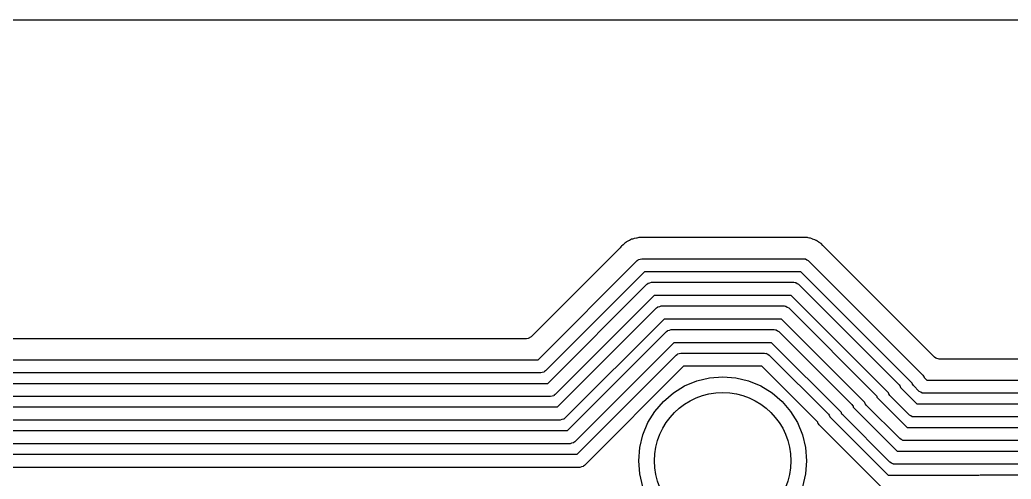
# Model space of a CAD drawing. Extents: x 0.71 to 7.56, y -5.16 to -0.79.
# Drawn here: x 2.14 to 2.884, y -1.132 to -0.787 of the extents above; entities that cross this region are included whole.
import ezdxf

# ---------------------------------------------------------------- set-up
doc = ezdxf.new("R2010")
doc.units = 0
doc.header["$MEASUREMENT"] = 0
doc.layers.add('BLACK', color=7, linetype='CONTINUOUS')

msp = doc.modelspace()

# ---------------------------------------------------------------- linework, layer by layer
at = {"layer": 'BLACK', "linetype": 'CONTINUOUS'}
for p, q in [((0.905618, -0.787421), (3.14472, -0.787421)), ((2.59892, -0.952029), (2.59747, -0.952842)), ((2.59955, -0.951874), (2.59892, -0.952029)), ((2.59892, -0.952029), (2.59892, -0.952029)), ((2.60034, -0.951609), (2.59955, -0.951874)), ((2.60094, -0.951348), (2.60034, -0.951609)), ((2.60259, -0.951122), (2.60094, -0.951348)), ((2.60283, -0.951075), (2.60259, -0.951122)), ((2.60444, -0.950683), (2.60283, -0.951075)), ((2.60693, -0.950768), (2.60444, -0.950683)), ((2.60444, -0.950683), (2.60444, -0.950683)), ((2.60444, -0.950683), (2.60444, -0.950683)), ((2.72588, -0.950768), (2.60693, -0.950768)), ((2.72671, -0.950697), (2.72588, -0.950768)), ((2.72699, -0.950649), (2.72671, -0.950697)), ((2.72736, -0.950585), (2.72699, -0.950649)), ((2.72816, -0.950668), (2.72736, -0.950585)), ((2.72736, -0.950585), (2.72736, -0.950585)), ((2.729, -0.950755), (2.72816, -0.950668)), ((2.72925, -0.950768), (2.729, -0.950755)), ((2.73091, -0.950768), (2.72925, -0.950768)), ((2.73154, -0.950944), (2.73091, -0.950768)), ((2.73091, -0.950768), (2.73091, -0.950768)), ((2.73236, -0.9511), (2.73154, -0.950944)), ((2.73301, -0.951167), (2.73236, -0.9511)), ((2.73323, -0.951251), (2.73301, -0.951167)), ((2.73301, -0.951167), (2.73301, -0.951167)), ((2.73301, -0.951167), (2.73301, -0.951167)), ((2.73456, -0.951775), (2.73323, -0.951251)), ((2.73479, -0.951855), (2.73456, -0.951775)), ((2.73639, -0.952302), (2.73479, -0.951855)), ((2.5904, -0.958375), (2.52365, -1.02513)), ((2.59094, -0.957738), (2.5904, -0.958375)), ((2.59131, -0.957203), (2.59094, -0.957738)), ((2.5926, -0.956156), (2.59131, -0.957203)), ((2.59279, -0.955989), (2.5926, -0.956156)), ((2.59396, -0.954817), (2.59279, -0.955989)), ((2.59453, -0.954496), (2.59396, -0.954817)), ((2.59396, -0.954817), (2.59396, -0.954817)), ((2.59522, -0.954027), (2.59453, -0.954496)), ((2.59573, -0.953613), (2.59522, -0.954027)), ((2.59725, -0.952953), (2.59573, -0.953613)), ((2.59573, -0.953613), (2.59573, -0.953613)), ((2.59747, -0.952842), (2.59725, -0.952953)), ((2.73695, -0.952643), (2.73639, -0.952302)), ((2.73769, -0.953013), (2.73695, -0.952643)), ((2.73775, -0.953036), (2.73769, -0.953013)), ((2.7383, -0.953253), (2.73775, -0.953036)), ((2.73878, -0.953613), (2.7383, -0.953253)), ((2.73962, -0.954255), (2.73878, -0.953613)), ((2.73983, -0.954396), (2.73962, -0.954255)), ((2.74125, -0.955257), (2.73983, -0.954396)), ((2.74255, -0.956647), (2.74125, -0.955257)), ((2.74295, -0.957078), (2.74255, -0.956647)), ((2.82635, -1.04048), (2.74295, -0.957078)), ((2.60422, -0.967137), (2.60541, -0.966879)), ((2.60541, -0.966879), (2.60658, -0.966535)), ((2.60658, -0.966535), (2.72807, -0.966535)), ((2.72807, -0.966535), (2.72894, -0.96666)), ((2.72894, -0.96666), (2.72911, -0.966648)), ((2.72911, -0.966648), (2.72921, -0.966699)), ((2.72921, -0.966699), (2.72946, -0.966735)), ((2.72946, -0.966735), (2.73048, -0.967393)), ((2.52875, -1.04232), (2.6031, -0.967977)), ((2.6031, -0.967977), (2.6038, -0.96745)), ((2.6038, -0.96745), (2.60392, -0.967317)), ((2.60392, -0.967317), (2.60402, -0.967286)), ((2.60402, -0.967286), (2.60422, -0.967137)), ((2.73048, -0.967393), (2.73155, -0.967977)), ((2.73155, -0.967977), (2.81746, -1.05388)), ((2.60862, -0.976378), (2.53427, -1.05072)), ((2.72603, -0.976378), (2.60862, -0.976378)), ((2.80949, -1.05984), (2.72603, -0.976378)), ((2.53609, -1.06004), (2.61044, -0.985693)), ((2.61044, -0.985693), (2.61114, -0.985167)), ((2.61114, -0.985167), (2.61125, -0.985033)), ((2.61125, -0.985033), (2.61136, -0.985003)), ((2.61136, -0.985003), (2.61156, -0.984854)), ((2.61156, -0.984854), (2.61275, -0.984595)), ((2.61275, -0.984595), (2.61392, -0.984252)), ((2.61392, -0.984252), (2.72073, -0.984252)), ((2.72073, -0.984252), (2.7216, -0.984377)), ((2.7216, -0.984377), (2.72178, -0.984364)), ((2.72178, -0.984364), (2.72187, -0.984416)), ((2.72187, -0.984416), (2.72212, -0.984451)), ((2.72212, -0.984451), (2.72314, -0.98511)), ((2.72314, -0.98511), (2.72421, -0.985693)), ((2.72421, -0.985693), (2.79974, -1.06122)), ((2.61595, -0.994094), (2.54161, -1.06844)), ((2.71869, -0.994094), (2.61595, -0.994094)), ((2.79177, -1.06718), (2.71869, -0.994094)), ((2.54343, -1.07776), (2.61777, -1.00341)), ((2.61777, -1.00341), (2.61848, -1.00288)), ((2.61848, -1.00288), (2.61859, -1.00275)), ((2.61859, -1.00275), (2.6187, -1.00272)), ((2.6187, -1.00272), (2.6189, -1.00257)), ((2.6189, -1.00257), (2.62009, -1.00231)), ((2.62009, -1.00231), (2.62125, -1.00197)), ((2.62125, -1.00197), (2.71339, -1.00197)), ((2.71339, -1.00197), (2.71426, -1.00209)), ((2.71426, -1.00209), (2.71444, -1.00208)), ((2.71444, -1.00208), (2.71453, -1.00213)), ((2.71453, -1.00213), (2.71478, -1.00217)), ((2.71478, -1.00217), (2.7158, -1.00283)), ((2.7158, -1.00283), (2.71687, -1.00341)), ((2.71687, -1.00341), (2.78202, -1.06856)), ((2.62329, -1.01181), (2.54895, -1.08616)), ((2.71135, -1.01181), (2.62329, -1.01181)), ((2.77406, -1.07452), (2.71135, -1.01181)), ((2.52124, -1.02644), (2.5202, -1.02656)), ((2.52365, -1.02513), (2.52124, -1.02644)), ((2.55077, -1.09547), (2.62511, -1.02113)), ((2.62511, -1.02113), (2.62582, -1.0206)), ((2.62582, -1.0206), (2.62593, -1.02047)), ((2.62593, -1.02047), (2.62603, -1.02044)), ((2.62603, -1.02044), (2.62623, -1.02029)), ((2.62623, -1.02029), (2.62742, -1.02003)), ((2.62742, -1.02003), (2.62859, -1.01969)), ((2.62859, -1.01969), (2.70605, -1.01969)), ((2.70605, -1.01969), (2.70692, -1.01981)), ((2.70692, -1.01981), (2.7071, -1.0198)), ((2.7071, -1.0198), (2.70719, -1.01985)), ((2.70719, -1.01985), (2.70744, -1.01988)), ((2.70744, -1.01988), (2.70846, -1.02054)), ((2.70846, -1.02054), (2.70953, -1.02113)), ((2.70953, -1.02113), (2.76431, -1.0759)), ((2.5202, -1.02656), (2.05587, -1.02656)), ((2.63063, -1.02953), (2.55628, -1.10387)), ((2.70402, -1.02953), (2.63063, -1.02953)), ((2.75634, -1.08185), (2.70402, -1.02953)), ((2.5581, -1.11319), (2.63245, -1.03884)), ((2.63245, -1.03884), (2.63315, -1.03832)), ((2.63315, -1.03832), (2.63327, -1.03818)), ((2.63327, -1.03818), (2.63337, -1.03815)), ((2.63337, -1.03815), (2.63357, -1.038)), ((2.63357, -1.038), (2.63476, -1.03774)), ((2.63476, -1.03774), (2.63593, -1.0374)), ((2.63593, -1.0374), (2.69872, -1.0374)), ((2.69872, -1.0374), (2.69958, -1.03753)), ((2.69958, -1.03753), (2.69976, -1.03751)), ((2.69976, -1.03751), (2.69986, -1.03757)), ((2.69986, -1.03757), (2.7001, -1.0376)), ((2.7001, -1.0376), (2.70113, -1.03826)), ((2.70113, -1.03826), (2.70219, -1.03884)), ((2.70219, -1.03884), (2.74659, -1.08324)), ((2.82716, -1.04113), (2.82635, -1.04048)), ((2.8298, -1.04191), (2.82716, -1.04113)), ((2.04731, -1.04232), (2.52875, -1.04232)), ((2.63797, -1.04724), (2.56362, -1.12159)), ((2.69668, -1.04724), (2.63797, -1.04724)), ((2.73862, -1.08919), (2.69668, -1.04724)), ((3.13106, -1.04191), (2.8298, -1.04191)), ((2.53079, -1.05217), (2.04528, -1.05217)), ((2.53196, -1.05182), (2.53079, -1.05217)), ((2.53315, -1.05156), (2.53196, -1.05182)), ((2.53335, -1.05141), (2.53315, -1.05156)), ((2.53345, -1.05138), (2.53335, -1.05141)), ((2.53357, -1.05125), (2.53345, -1.05138)), ((2.53427, -1.05072), (2.53357, -1.05125)), ((2.64786, -1.0582), (2.65747, -1.05589)), ((2.65747, -1.05589), (2.66732, -1.05512)), ((2.66732, -1.05512), (2.67718, -1.05589)), ((2.67718, -1.05589), (2.68679, -1.0582)), ((2.81746, -1.05388), (2.81798, -1.05459)), ((2.81798, -1.05459), (2.81812, -1.0547)), ((2.81812, -1.0547), (2.81815, -1.05481)), ((2.81815, -1.05481), (2.8183, -1.05501)), ((2.8183, -1.05501), (2.81846, -1.05577)), ((2.81846, -1.05577), (2.82037, -1.05768)), ((2.03998, -1.06004), (2.53609, -1.06004)), ((2.6303, -1.06715), (2.63872, -1.06198)), ((2.63872, -1.06198), (2.64786, -1.0582)), ((2.68679, -1.0582), (2.69592, -1.06198)), ((2.69592, -1.06198), (2.70435, -1.06715)), ((2.79974, -1.06122), (2.80027, -1.06193)), ((2.80027, -1.06193), (2.8004, -1.06204)), ((2.8004, -1.06204), (2.80043, -1.06215)), ((2.80043, -1.06215), (2.80058, -1.06234)), ((2.80058, -1.06234), (2.80075, -1.06311)), ((2.80075, -1.06311), (2.81303, -1.07539)), ((2.80966, -1.0606), (2.80949, -1.05984)), ((2.80981, -1.0608), (2.80966, -1.0606)), ((2.80984, -1.06091), (2.80981, -1.0608)), ((2.80997, -1.06102), (2.80984, -1.06091)), ((2.8105, -1.06172), (2.80997, -1.06102)), ((2.81485, -1.06608), (2.8105, -1.06172)), ((2.82037, -1.05768), (4.72402, -1.05768)), ((2.53813, -1.06988), (2.03794, -1.06988)), ((2.5393, -1.06954), (2.53813, -1.06988)), ((2.54049, -1.06928), (2.5393, -1.06954)), ((2.54069, -1.06913), (2.54049, -1.06928)), ((2.54079, -1.0691), (2.54069, -1.06913)), ((2.5409, -1.06897), (2.54079, -1.0691)), ((2.54161, -1.06844), (2.5409, -1.06897)), ((2.62278, -1.07357), (2.6303, -1.06715)), ((2.70435, -1.06715), (2.71186, -1.07357)), ((2.78202, -1.06856), (2.78255, -1.06926)), ((2.78255, -1.06926), (2.78268, -1.06938)), ((2.78268, -1.06938), (2.78271, -1.06948)), ((2.78271, -1.06948), (2.78286, -1.06968)), ((2.78286, -1.06968), (2.78303, -1.07045)), ((2.78303, -1.07045), (2.80569, -1.09311)), ((2.79194, -1.06794), (2.79177, -1.06718)), ((2.79209, -1.06814), (2.79194, -1.06794)), ((2.79212, -1.06824), (2.79209, -1.06814)), ((2.79225, -1.06836), (2.79212, -1.06824)), ((2.79278, -1.06906), (2.79225, -1.06836)), ((2.80751, -1.08379), (2.79278, -1.06906)), ((2.81592, -1.06666), (2.81485, -1.06608)), ((2.81694, -1.06732), (2.81592, -1.06666)), ((2.81719, -1.06736), (2.81694, -1.06732)), ((2.81728, -1.06741), (2.81719, -1.06736)), ((2.81746, -1.06739), (2.81728, -1.06741)), ((2.81833, -1.06752), (2.81746, -1.06739)), ((4.72198, -1.06752), (2.81833, -1.06752)), ((2.03264, -1.07776), (2.54343, -1.07776)), ((2.61636, -1.08108), (2.62278, -1.07357)), ((2.71186, -1.07357), (2.71828, -1.08108)), ((2.76431, -1.0759), (2.76483, -1.0766)), ((2.76483, -1.0766), (2.76497, -1.07672)), ((2.76497, -1.07672), (2.765, -1.07682)), ((2.765, -1.07682), (2.76515, -1.07702)), ((2.76515, -1.07702), (2.76531, -1.07779)), ((2.76531, -1.07779), (2.79835, -1.11083)), ((2.77422, -1.07528), (2.77406, -1.07452)), ((2.77437, -1.07548), (2.77422, -1.07528)), ((2.7744, -1.07558), (2.77437, -1.07548)), ((2.77454, -1.0757), (2.7744, -1.07558)), ((2.77506, -1.0764), (2.77454, -1.0757)), ((2.80017, -1.10151), (2.77506, -1.0764)), ((2.81303, -1.07539), (4.28898, -1.07539)), ((2.6112, -1.08951), (2.61636, -1.08108)), ((2.71828, -1.08108), (2.72345, -1.08951)), ((2.74659, -1.08324), (2.74712, -1.08394)), ((2.74712, -1.08394), (2.74725, -1.08406)), ((2.74725, -1.08406), (2.74728, -1.08416)), ((2.74728, -1.08416), (2.74743, -1.08436)), ((2.74743, -1.08436), (2.7476, -1.08512)), ((2.7476, -1.08512), (2.79141, -1.12894)), ((2.75651, -1.08262), (2.75634, -1.08185)), ((2.75666, -1.08282), (2.75651, -1.08262)), ((2.75669, -1.08292), (2.75666, -1.08282)), ((2.75682, -1.08304), (2.75669, -1.08292)), ((2.75735, -1.08374), (2.75682, -1.08304)), ((2.79283, -1.11923), (2.75735, -1.08374)), ((2.80858, -1.08438), (2.80751, -1.08379)), ((2.80961, -1.08504), (2.80858, -1.08438)), ((2.80985, -1.08507), (2.80961, -1.08504)), ((2.80995, -1.08512), (2.80985, -1.08507)), ((2.81012, -1.08511), (2.80995, -1.08512)), ((2.81099, -1.08524), (2.81012, -1.08511)), ((4.28694, -1.08524), (2.81099, -1.08524)), ((2.54547, -1.0876), (2.0306, -1.0876)), ((2.54663, -1.08726), (2.54547, -1.0876)), ((2.54782, -1.087), (2.54663, -1.08726)), ((2.54802, -1.08685), (2.54782, -1.087)), ((2.54813, -1.08682), (2.54802, -1.08685)), ((2.54824, -1.08668), (2.54813, -1.08682)), ((2.54895, -1.08616), (2.54824, -1.08668)), ((2.60741, -1.09864), (2.6112, -1.08951)), ((2.72345, -1.08951), (2.72723, -1.09864)), ((2.73879, -1.08996), (2.73862, -1.08919)), ((2.73894, -1.09016), (2.73879, -1.08996)), ((2.73897, -1.09026), (2.73894, -1.09016)), ((2.7391, -1.09037), (2.73897, -1.09026)), ((2.73963, -1.09108), (2.7391, -1.09037)), ((2.78589, -1.13734), (2.73963, -1.09108)), ((2.80569, -1.09311), (3.37165, -1.09311)), ((2.0253, -1.09547), (2.55077, -1.09547)), ((2.60511, -1.10826), (2.60741, -1.09864)), ((2.72723, -1.09864), (2.72954, -1.10826)), ((2.5528, -1.10531), (2.02326, -1.10531)), ((2.55397, -1.10497), (2.5528, -1.10531)), ((2.55516, -1.10471), (2.55397, -1.10497)), ((2.55536, -1.10456), (2.55516, -1.10471)), ((2.55547, -1.10453), (2.55536, -1.10456)), ((2.55558, -1.1044), (2.55547, -1.10453)), ((2.55628, -1.10387), (2.55558, -1.1044)), ((2.60433, -1.11811), (2.60511, -1.10826)), ((2.72954, -1.10826), (2.73031, -1.11811)), ((2.80124, -1.10209), (2.80017, -1.10151)), ((2.80227, -1.10275), (2.80124, -1.10209)), ((2.80251, -1.10279), (2.80227, -1.10275)), ((2.80261, -1.10284), (2.80251, -1.10279)), ((2.80278, -1.10283), (2.80261, -1.10284)), ((2.80365, -1.10295), (2.80278, -1.10283)), ((3.36962, -1.10295), (2.80365, -1.10295)), ((1.98622, -1.11319), (2.5581, -1.11319)), ((2.79835, -1.11083), (3.30057, -1.11083)), ((2.56014, -1.12303), (1.98622, -1.12303)), ((2.56131, -1.12269), (2.56014, -1.12303)), ((2.5625, -1.12243), (2.56131, -1.12269)), ((2.5627, -1.12228), (2.5625, -1.12243)), ((2.5628, -1.12225), (2.5627, -1.12228)), ((2.56292, -1.12212), (2.5628, -1.12225)), ((2.56362, -1.12159), (2.56292, -1.12212)), ((2.60511, -1.12796), (2.60433, -1.11811)), ((2.73031, -1.11811), (2.72954, -1.12796)), ((2.7939, -1.11981), (2.79283, -1.11923)), ((2.79493, -1.12047), (2.7939, -1.11981)), ((2.79517, -1.12051), (2.79493, -1.12047)), ((2.79527, -1.12056), (2.79517, -1.12051)), ((2.79544, -1.12054), (2.79527, -1.12056)), ((2.79631, -1.12067), (2.79544, -1.12054)), ((3.29853, -1.12067), (2.79631, -1.12067)), ((2.60741, -1.13758), (2.60511, -1.12796)), ((2.72954, -1.12796), (2.72723, -1.13758)), ((2.79141, -1.12894), (2.85921, -1.12894)), ((2.85921, -1.12894), (2.85944, -1.12889)), ((2.85944, -1.12889), (2.86061, -1.12854)), ((2.86061, -1.12854), (3.23976, -1.12854))]:
    msp.add_line(p, q, dxfattribs=at)
at = {"layer": 'BLACK'}
msp.add_circle((2.66732, -1.11811), 0.051181, dxfattribs=at)

doc.saveas('drawing.dxf')
